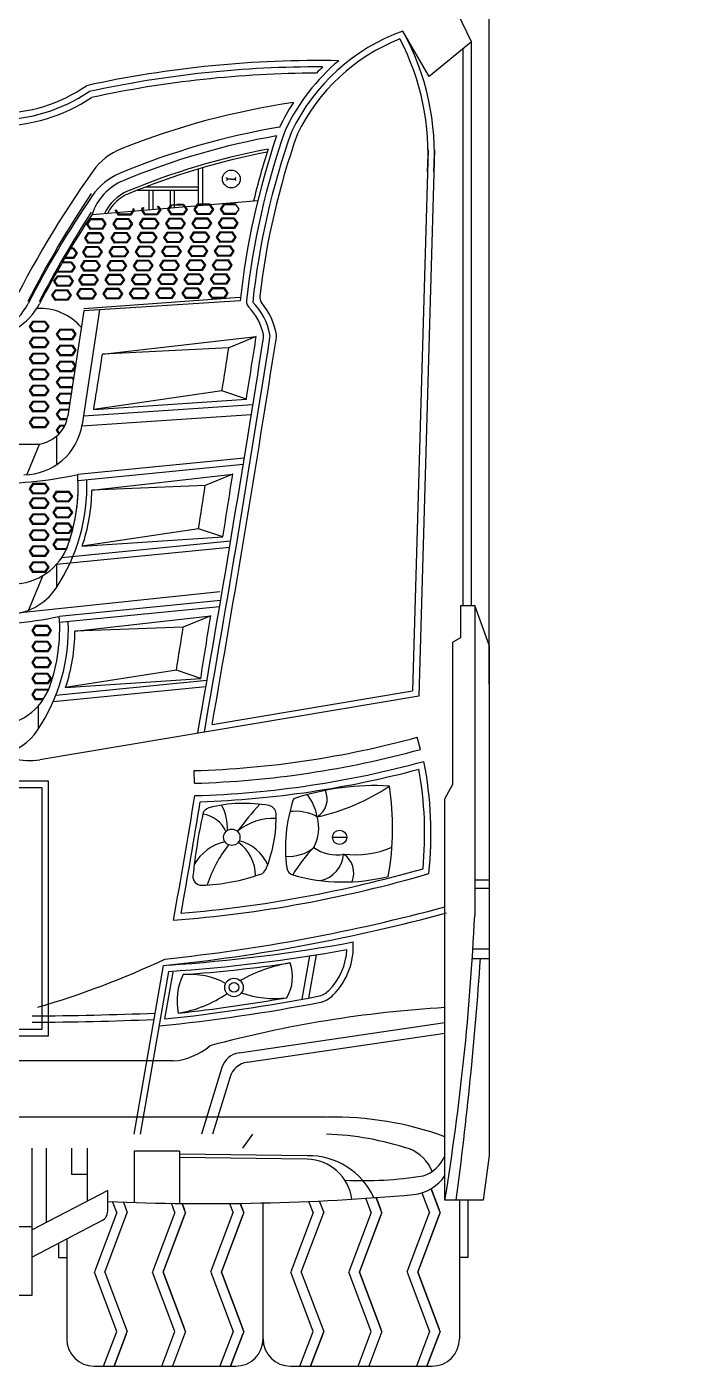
# Model space of a CAD drawing. Header units: millimetres. Extents: x 168688 to 2678837, y 85399 to 2034583.
# Drawn here: x 466818 to 622091, y 1463154 to 1780688 of the extents above; entities that cross this region are included whole.
import ezdxf

# ---------------------------------------------------------------- set-up
doc = ezdxf.new("R2010")
doc.units = ezdxf.units.MM

msp = doc.modelspace()

# ---------------------------------------------------------------- linework, layer by layer
for p, q in [((576504, 1624818), (576504, 1786217)), ((572314, 1777109), (569047, 1783961)), ((562272, 1768897), (556048, 1779675)), ((562272, 1768897), (556048, 1779675)), ((572314, 1777109), (562272, 1768897)), ((572314, 1777109), (562272, 1768897)), ((570393, 1643523), (570393, 1775537)), ((572295, 1643523), (572295, 1777093)), ((562029, 1751545), (558353, 1623243)), ((563529, 1751502), (559817, 1621967)), ((507501, 1746990), (507501, 1738315)), ((508477, 1747278), (508477, 1738397)), ((514537, 1744599), (514232, 1744960)), ((514537, 1744599), (514232, 1744239)), ((515352, 1744599), (514537, 1744599)), ((515352, 1744599), (516167, 1744599)), ((516167, 1744599), (516472, 1744960)), ((516167, 1744599), (516472, 1744239)), ((493056, 1741949), (507501, 1741949)), ((495043, 1742731), (507501, 1742731)), ((495769, 1741949), (495769, 1737327)), ((496744, 1741949), (496744, 1737409)), ((500809, 1741949), (500809, 1737751)), ((501784, 1741949), (501784, 1737833)), ((482297, 1736192), (521624, 1739504)), ((487690, 1737262), (488521, 1736043)), ((487690, 1737262), (488521, 1736043)), ((487931, 1737264), (488626, 1736244)), ((487931, 1737264), (487931, 1737264)), ((487931, 1737264), (488626, 1736244)), ((492092, 1737290), (491410, 1736262)), ((492333, 1737291), (491518, 1736062)), ((491867, 1737620), (492092, 1737290)), ((492095, 1737641), (492333, 1737291)), ((494302, 1737841), (493944, 1737302)), ((493944, 1737302), (494775, 1736083)), ((493944, 1737302), (494775, 1736083)), ((494557, 1737864), (494185, 1737303)), ((494185, 1737303), (494880, 1736283)), ((494185, 1737303), (494880, 1736283)), ((498346, 1737329), (497664, 1736301)), ((498587, 1737331), (497772, 1736101)), ((497782, 1738156), (498346, 1737329)), ((498010, 1738177), (498587, 1737331)), ((500927, 1738441), (500198, 1737341)), ((500198, 1737341), (501028, 1736122)), ((500198, 1737341), (501028, 1736122)), ((501121, 1738371), (500439, 1737342)), ((500439, 1737342), (501134, 1736323)), ((500439, 1737342), (501134, 1736323)), ((503905, 1738388), (501121, 1738371)), ((504010, 1738589), (502453, 1738579)), ((503905, 1738388), (504600, 1737368)), ((504600, 1737368), (503918, 1736340)), ((504010, 1738589), (504841, 1737370)), ((504841, 1737370), (504025, 1736141)), ((507267, 1738609), (506451, 1737380)), ((507267, 1738609), (506451, 1737380)), ((506451, 1737380), (507282, 1736161)), ((506451, 1737380), (507282, 1736161)), ((507375, 1738410), (506692, 1737382)), ((507375, 1738410), (506692, 1737382)), ((506692, 1737382), (507387, 1736362)), ((506692, 1737382), (507387, 1736362)), ((510264, 1738628), (507267, 1738609)), ((510264, 1738628), (507267, 1738609)), ((510158, 1738427), (507375, 1738410)), ((510158, 1738427), (507375, 1738410)), ((510158, 1738427), (510854, 1737408)), ((510158, 1738427), (510854, 1737408)), ((510854, 1737408), (510171, 1736379)), ((510854, 1737408), (510171, 1736379)), ((510264, 1738628), (511095, 1737409)), ((510264, 1738628), (511095, 1737409)), ((511095, 1737409), (510279, 1736180)), ((511095, 1737409), (510279, 1736180)), ((513521, 1738648), (512705, 1737419)), ((512705, 1737419), (513536, 1736200)), ((513628, 1738449), (512946, 1737421)), ((512946, 1737421), (513641, 1736401)), ((516517, 1738667), (513521, 1738648)), ((516412, 1738467), (513628, 1738449)), ((516412, 1738467), (517107, 1737447)), ((517107, 1737447), (516425, 1736419)), ((481782, 1735139), (480967, 1733910)), ((481782, 1735139), (480967, 1733910)), ((480967, 1733910), (481798, 1732691)), ((480967, 1733910), (481798, 1732691)), ((481890, 1734940), (481208, 1733911)), ((481890, 1734940), (481208, 1733911)), ((481208, 1733911), (481903, 1732892)), ((481208, 1733911), (481903, 1732892)), ((484779, 1735158), (481782, 1735139)), ((484779, 1735158), (481782, 1735139)), ((484674, 1734957), (481890, 1734940)), ((484674, 1734957), (481890, 1734940)), ((484674, 1734957), (485369, 1733937)), ((485369, 1733937), (484687, 1732909)), ((484779, 1735158), (485610, 1733939)), ((485610, 1733939), (484795, 1732710)), ((488036, 1735178), (487221, 1733949)), ((488036, 1735178), (487221, 1733949)), ((487221, 1733949), (488052, 1732730)), ((487221, 1733949), (488052, 1732730)), ((488144, 1734979), (487462, 1733951)), ((488144, 1734979), (487462, 1733951)), ((487462, 1733951), (488157, 1732931)), ((487462, 1733951), (488157, 1732931)), ((491033, 1735197), (488036, 1735178)), ((491033, 1735197), (488036, 1735178)), ((490928, 1734996), (488144, 1734979)), ((490928, 1734996), (488144, 1734979)), ((491518, 1736062), (488521, 1736043)), ((491518, 1736062), (488521, 1736043)), ((491410, 1736262), (488626, 1736244)), ((491410, 1736262), (488626, 1736244)), ((490928, 1734996), (491623, 1733977)), ((491623, 1733977), (490941, 1732948)), ((491033, 1735197), (491864, 1733978)), ((491864, 1733978), (491049, 1732749)), ((494290, 1735217), (493474, 1733988)), ((494290, 1735217), (493474, 1733988)), ((493474, 1733988), (494305, 1732769)), ((493474, 1733988), (494305, 1732769)), ((494398, 1735018), (493716, 1733990)), ((494398, 1735018), (493716, 1733990)), ((493716, 1733990), (494411, 1732970)), ((493716, 1733990), (494411, 1732970)), ((497287, 1735236), (494290, 1735217)), ((497287, 1735236), (494290, 1735217)), ((497182, 1735036), (494398, 1735018)), ((497182, 1735036), (494398, 1735018)), ((497772, 1736101), (494775, 1736083)), ((497772, 1736101), (494775, 1736083)), ((497664, 1736301), (494880, 1736283)), ((497664, 1736301), (494880, 1736283)), ((497182, 1735036), (497877, 1734016)), ((497877, 1734016), (497195, 1732988)), ((497287, 1735236), (498118, 1734017)), ((498118, 1734017), (497302, 1732788)), ((500544, 1735257), (499728, 1734028)), ((500544, 1735257), (499728, 1734028)), ((499728, 1734028), (500559, 1732809)), ((499728, 1734028), (500559, 1732809)), ((500652, 1735057), (499969, 1734029)), ((500652, 1735057), (499969, 1734029)), ((499969, 1734029), (500664, 1733009)), ((499969, 1734029), (500664, 1733009)), ((503541, 1735276), (500544, 1735257)), ((503541, 1735276), (500544, 1735257)), ((503435, 1735075), (500652, 1735057)), ((503435, 1735075), (500652, 1735057)), ((504025, 1736141), (501028, 1736122)), ((504025, 1736141), (501028, 1736122)), ((503918, 1736340), (501134, 1736323)), ((503918, 1736340), (501134, 1736323)), ((503435, 1735075), (504131, 1734055)), ((504131, 1734055), (503448, 1733027)), ((503541, 1735276), (504372, 1734057)), ((504372, 1734057), (503556, 1732828)), ((506798, 1735296), (505982, 1734067)), ((506798, 1735296), (505982, 1734067)), ((505982, 1734067), (506813, 1732848)), ((505982, 1734067), (506813, 1732848)), ((506905, 1735097), (506223, 1734068)), ((506905, 1735097), (506223, 1734068)), ((506223, 1734068), (506918, 1733049)), ((506223, 1734068), (506918, 1733049)), ((509794, 1735315), (506798, 1735296)), ((509794, 1735315), (506798, 1735296)), ((509689, 1735114), (506905, 1735097)), ((509689, 1735114), (506905, 1735097)), ((510279, 1736180), (507282, 1736161)), ((510279, 1736180), (507282, 1736161)), ((510171, 1736379), (507387, 1736362)), ((510171, 1736379), (507387, 1736362)), ((509689, 1735114), (510384, 1734094)), ((509689, 1735114), (510384, 1734094)), ((510384, 1734094), (509702, 1733066)), ((510384, 1734094), (509702, 1733066)), ((509794, 1735315), (510625, 1734096)), ((509794, 1735315), (510625, 1734096)), ((510625, 1734096), (509810, 1732867)), ((510625, 1734096), (509810, 1732867)), ((513051, 1735335), (512236, 1734106)), ((513051, 1735335), (512236, 1734106)), ((512236, 1734106), (513067, 1732887)), ((512236, 1734106), (513067, 1732887)), ((513159, 1735136), (512477, 1734108)), ((513159, 1735136), (512477, 1734108)), ((512477, 1734108), (513172, 1733088)), ((512477, 1734108), (513172, 1733088)), ((516048, 1735354), (513051, 1735335)), ((516048, 1735354), (513051, 1735335)), ((515943, 1735153), (513159, 1735136)), ((515943, 1735153), (513159, 1735136)), ((516533, 1736219), (513536, 1736200)), ((516425, 1736419), (513641, 1736401)), ((515943, 1735153), (516638, 1734134)), ((515943, 1735153), (516638, 1734134)), ((516638, 1734134), (515956, 1733105)), ((516638, 1734134), (515956, 1733105)), ((516048, 1735354), (516879, 1734135)), ((516048, 1735354), (516879, 1734135)), ((516879, 1734135), (516064, 1732906)), ((516879, 1734135), (516064, 1732906)), ((481313, 1731826), (480498, 1730597)), ((481313, 1731826), (480498, 1730597)), ((480498, 1730597), (481329, 1729378)), ((480498, 1730597), (481329, 1729378)), ((481421, 1731626), (480739, 1730598)), ((481421, 1731626), (480739, 1730598)), ((480739, 1730598), (481434, 1729578)), ((480739, 1730598), (481434, 1729578)), ((484310, 1731845), (481313, 1731826)), ((484310, 1731845), (481313, 1731826)), ((484205, 1731644), (481421, 1731626)), ((484205, 1731644), (481421, 1731626)), ((484795, 1732710), (481798, 1732691)), ((484795, 1732710), (481798, 1732691)), ((484687, 1732909), (481903, 1732892)), ((484687, 1732909), (481903, 1732892)), ((484205, 1731644), (484900, 1730624)), ((484900, 1730624), (484218, 1729596)), ((484310, 1731845), (485141, 1730626)), ((485141, 1730626), (484325, 1729396)), ((487567, 1731865), (486751, 1730636)), ((487567, 1731865), (486751, 1730636)), ((486751, 1730636), (487582, 1729417)), ((486751, 1730636), (487582, 1729417)), ((487675, 1731666), (486992, 1730637)), ((487675, 1731666), (486992, 1730637)), ((486992, 1730637), (487688, 1729618)), ((486992, 1730637), (487688, 1729618)), ((490564, 1731884), (487567, 1731865)), ((490564, 1731884), (487567, 1731865)), ((490459, 1731683), (487675, 1731666)), ((490459, 1731683), (487675, 1731666)), ((491049, 1732749), (488052, 1732730)), ((491049, 1732749), (488052, 1732730)), ((490941, 1732948), (488157, 1732931)), ((490941, 1732948), (488157, 1732931)), ((490459, 1731683), (491154, 1730663)), ((491154, 1730663), (490471, 1729635)), ((490564, 1731884), (491395, 1730665)), ((491395, 1730665), (490579, 1729436)), ((493821, 1731904), (493005, 1730675)), ((493821, 1731904), (493005, 1730675)), ((493005, 1730675), (493836, 1729456)), ((493005, 1730675), (493836, 1729456)), ((493928, 1731705), (493246, 1730677)), ((493928, 1731705), (493246, 1730677)), ((493246, 1730677), (493941, 1729657)), ((493246, 1730677), (493941, 1729657)), ((496818, 1731923), (493821, 1731904)), ((496818, 1731923), (493821, 1731904)), ((496712, 1731722), (493928, 1731705)), ((496712, 1731722), (493928, 1731705)), ((497302, 1732788), (494305, 1732769)), ((497302, 1732788), (494305, 1732769)), ((497195, 1732988), (494411, 1732970)), ((497195, 1732988), (494411, 1732970)), ((496712, 1731722), (497408, 1730703)), ((497408, 1730703), (496725, 1729674)), ((496818, 1731923), (497649, 1730704)), ((497649, 1730704), (496833, 1729475)), ((500074, 1731943), (499259, 1730714)), ((500074, 1731943), (499259, 1730714)), ((499259, 1730714), (500090, 1729495)), ((499259, 1730714), (500090, 1729495)), ((500182, 1731744), (499500, 1730716)), ((500182, 1731744), (499500, 1730716)), ((499500, 1730716), (500195, 1729696)), ((499500, 1730716), (500195, 1729696)), ((503071, 1731962), (500074, 1731943)), ((503071, 1731962), (500074, 1731943)), ((502966, 1731762), (500182, 1731744)), ((502966, 1731762), (500182, 1731744)), ((503556, 1732828), (500559, 1732809)), ((503556, 1732828), (500559, 1732809)), ((503448, 1733027), (500664, 1733009)), ((503448, 1733027), (500664, 1733009)), ((502966, 1731762), (503661, 1730742)), ((503661, 1730742), (502979, 1729714)), ((503071, 1731962), (503902, 1730743)), ((503902, 1730743), (503087, 1729514)), ((506328, 1731983), (505513, 1730754)), ((506328, 1731983), (505513, 1730754)), ((505513, 1730754), (506344, 1729535)), ((505513, 1730754), (506344, 1729535)), ((506436, 1731783), (505754, 1730755)), ((506436, 1731783), (505754, 1730755)), ((505754, 1730755), (506449, 1729735)), ((505754, 1730755), (506449, 1729735)), ((509325, 1732002), (506328, 1731983)), ((509325, 1732002), (506328, 1731983)), ((509220, 1731801), (506436, 1731783)), ((509220, 1731801), (506436, 1731783)), ((509810, 1732867), (506813, 1732848)), ((509810, 1732867), (506813, 1732848)), ((509702, 1733066), (506918, 1733049)), ((509702, 1733066), (506918, 1733049)), ((509220, 1731801), (509915, 1730781)), ((509220, 1731801), (509915, 1730781)), ((509915, 1730781), (509233, 1729753)), ((509915, 1730781), (509233, 1729753)), ((509325, 1732002), (510156, 1730783)), ((509325, 1732002), (510156, 1730783)), ((510156, 1730783), (509341, 1729554)), ((510156, 1730783), (509341, 1729554)), ((512582, 1732022), (511766, 1730793)), ((512582, 1732022), (511766, 1730793)), ((511766, 1730793), (512597, 1729574)), ((511766, 1730793), (512597, 1729574)), ((512690, 1731823), (512007, 1730794)), ((512690, 1731823), (512007, 1730794)), ((512007, 1730794), (512703, 1729775)), ((512007, 1730794), (512703, 1729775)), ((515579, 1732041), (512582, 1732022)), ((515579, 1732041), (512582, 1732022)), ((515474, 1731840), (512690, 1731823)), ((515474, 1731840), (512690, 1731823)), ((516064, 1732906), (513067, 1732887)), ((516064, 1732906), (513067, 1732887)), ((515956, 1733105), (513172, 1733088)), ((515956, 1733105), (513172, 1733088)), ((515474, 1731840), (516169, 1730820)), ((515474, 1731840), (516169, 1730820)), ((516169, 1730820), (515487, 1729792)), ((516169, 1730820), (515487, 1729792)), ((515579, 1732041), (516410, 1730822)), ((515579, 1732041), (516410, 1730822)), ((516410, 1730822), (515594, 1729593)), ((516410, 1730822), (515594, 1729593)), ((477821, 1728038), (477144, 1728034)), ((477927, 1728239), (477266, 1728235)), ((477821, 1728038), (478517, 1727019)), ((477927, 1728239), (478758, 1727020)), ((480844, 1728512), (480028, 1727283)), ((480952, 1728313), (480269, 1727285)), ((483841, 1728531), (480844, 1728512)), ((483736, 1728331), (480952, 1728313)), ((484325, 1729396), (481329, 1729378)), ((484325, 1729396), (481329, 1729378)), ((484218, 1729596), (481434, 1729578)), ((484218, 1729596), (481434, 1729578)), ((483736, 1728331), (484431, 1727311)), ((483841, 1728531), (484672, 1727312)), ((487098, 1728552), (486282, 1727323)), ((487205, 1728352), (486523, 1727324)), ((490095, 1728571), (487098, 1728552)), ((489989, 1728370), (487205, 1728352)), ((490579, 1729436), (487582, 1729417)), ((490579, 1729436), (487582, 1729417)), ((490471, 1729635), (487688, 1729618)), ((490471, 1729635), (487688, 1729618)), ((489989, 1728370), (490684, 1727350)), ((490095, 1728571), (490926, 1727352)), ((493351, 1728591), (492536, 1727362)), ((493459, 1728392), (492777, 1727363)), ((496348, 1728610), (493351, 1728591)), ((496243, 1728409), (493459, 1728392)), ((496833, 1729475), (493836, 1729456)), ((496833, 1729475), (493836, 1729456)), ((496725, 1729674), (493941, 1729657)), ((496725, 1729674), (493941, 1729657)), ((496243, 1728409), (496938, 1727389)), ((496938, 1727389), (496256, 1726361)), ((496348, 1728610), (497179, 1727391)), ((497179, 1727391), (496364, 1726162)), ((499605, 1728630), (498790, 1727401)), ((498790, 1727401), (499621, 1726182)), ((499713, 1728431), (499031, 1727403)), ((499031, 1727403), (499726, 1726383)), ((502602, 1728649), (499605, 1728630)), ((502497, 1728448), (499713, 1728431)), ((503087, 1729514), (500090, 1729495)), ((503087, 1729514), (500090, 1729495)), ((502979, 1729714), (500195, 1729696)), ((502979, 1729714), (500195, 1729696)), ((502497, 1728448), (503192, 1727429)), ((503192, 1727429), (502510, 1726400)), ((502602, 1728649), (503433, 1727430)), ((503433, 1727430), (502617, 1726201)), ((505859, 1728670), (505043, 1727440)), ((505043, 1727440), (505874, 1726221)), ((505967, 1728470), (505284, 1727442)), ((505284, 1727442), (505980, 1726422)), ((508856, 1728688), (505859, 1728670)), ((508751, 1728488), (505967, 1728470)), ((509341, 1729554), (506344, 1729535)), ((509341, 1729554), (506344, 1729535)), ((509233, 1729753), (506449, 1729735)), ((509233, 1729753), (506449, 1729735)), ((508751, 1728488), (509446, 1727468)), ((509446, 1727468), (508763, 1726440)), ((508856, 1728688), (509687, 1727469)), ((509687, 1727469), (508871, 1726240)), ((512113, 1728709), (511297, 1727480)), ((511297, 1727480), (512128, 1726261)), ((512220, 1728509), (511538, 1727481)), ((511538, 1727481), (512233, 1726461)), ((515110, 1728728), (512113, 1728709)), ((515004, 1728527), (512220, 1728509)), ((515594, 1729593), (512597, 1729574)), ((515594, 1729593), (512597, 1729574)), ((515487, 1729792), (512703, 1729775)), ((515487, 1729792), (512703, 1729775)), ((515004, 1728527), (515700, 1727507)), ((515700, 1727507), (515017, 1726479)), ((515110, 1728728), (515941, 1727509)), ((515941, 1727509), (515125, 1726280)), ((477352, 1724725), (475175, 1724712)), ((477457, 1724926), (475292, 1724912)), ((477942, 1725791), (475799, 1725778)), ((477834, 1725990), (475917, 1725978)), ((477352, 1724725), (478047, 1723706)), ((477457, 1724926), (478288, 1723707)), ((478517, 1727019), (477834, 1725990)), ((478758, 1727020), (477942, 1725791)), ((480375, 1725199), (479559, 1723970)), ((480482, 1725000), (479800, 1723972)), ((480028, 1727283), (480859, 1726064)), ((480269, 1727285), (480965, 1726265)), ((483372, 1725218), (480375, 1725199)), ((483266, 1725017), (480482, 1725000)), ((483856, 1726083), (480859, 1726064)), ((483748, 1726283), (480965, 1726265)), ((483266, 1725017), (483961, 1723998)), ((483372, 1725218), (484202, 1723999)), ((484431, 1727311), (483748, 1726283)), ((484672, 1727312), (483856, 1726083)), ((486628, 1725238), (485813, 1724009)), ((486736, 1725039), (486054, 1724011)), ((486282, 1727323), (487113, 1726104)), ((486523, 1727324), (487218, 1726304)), ((489625, 1725257), (486628, 1725238)), ((489520, 1725057), (486736, 1725039)), ((490110, 1726123), (487113, 1726104)), ((490002, 1726322), (487218, 1726304)), ((489520, 1725057), (490215, 1724037)), ((489625, 1725257), (490456, 1724038)), ((490684, 1727350), (490002, 1726322)), ((490926, 1727352), (490110, 1726123)), ((492882, 1725278), (492067, 1724049)), ((492990, 1725078), (492308, 1724050)), ((492536, 1727362), (493367, 1726143)), ((492777, 1727363), (493472, 1726344)), ((495879, 1725297), (492882, 1725278)), ((495774, 1725096), (492990, 1725078)), ((496364, 1726162), (493367, 1726143)), ((496256, 1726361), (493472, 1726344)), ((495774, 1725096), (496469, 1724076)), ((495879, 1725297), (496710, 1724078)), ((499136, 1725317), (498320, 1724088)), ((499244, 1725118), (498561, 1724089)), ((502133, 1725336), (499136, 1725317)), ((502028, 1725135), (499244, 1725118)), ((502617, 1726201), (499621, 1726182)), ((502510, 1726400), (499726, 1726383)), ((502028, 1725135), (502723, 1724115)), ((502133, 1725336), (502964, 1724117)), ((505390, 1725356), (504574, 1724127)), ((505497, 1725157), (504815, 1724129)), ((508387, 1725375), (505390, 1725356)), ((508281, 1725174), (505497, 1725157)), ((508871, 1726240), (505874, 1726221)), ((508763, 1726440), (505980, 1726422)), ((508281, 1725174), (508976, 1724155)), ((508387, 1725375), (509217, 1724156)), ((511643, 1725396), (510828, 1724166)), ((511751, 1725196), (511069, 1724168)), ((514640, 1725414), (511643, 1725396)), ((514535, 1725214), (511751, 1725196)), ((515125, 1726280), (512128, 1726261)), ((515017, 1726479), (512233, 1726461)), ((514535, 1725214), (515230, 1724194)), ((514640, 1725414), (515471, 1724195)), ((473991, 1721594), (473176, 1720365)), ((474099, 1721394), (473417, 1720366)), ((477473, 1722478), (473879, 1722455)), ((476988, 1721613), (473991, 1721594)), ((477365, 1722677), (473993, 1722656)), ((476883, 1721412), (474099, 1721394)), ((476883, 1721412), (477578, 1720392)), ((476988, 1721613), (477819, 1720394)), ((478047, 1723706), (477365, 1722677)), ((478288, 1723707), (477473, 1722478)), ((479905, 1721886), (479090, 1720657)), ((480013, 1721687), (479331, 1720658)), ((479559, 1723970), (480390, 1722751)), ((479800, 1723972), (480495, 1722952)), ((482902, 1721905), (479905, 1721886)), ((482797, 1721704), (480013, 1721687)), ((483387, 1722770), (480390, 1722751)), ((483279, 1722969), (480495, 1722952)), ((482797, 1721704), (483492, 1720684)), ((482902, 1721905), (483733, 1720686)), ((483961, 1723998), (483279, 1722969)), ((484202, 1723999), (483387, 1722770)), ((486159, 1721925), (485344, 1720696)), ((486267, 1721726), (485585, 1720698)), ((485813, 1724009), (486644, 1722790)), ((486054, 1724011), (486749, 1722991)), ((489156, 1721944), (486159, 1721925)), ((489051, 1721743), (486267, 1721726)), ((489641, 1722809), (486644, 1722790)), ((489533, 1723009), (486749, 1722991)), ((489051, 1721743), (489746, 1720724)), ((489156, 1721944), (489987, 1720725)), ((490215, 1724037), (489533, 1723009)), ((490456, 1724038), (489641, 1722809)), ((492413, 1721965), (491597, 1720735)), ((492521, 1721765), (491838, 1720737)), ((492067, 1724049), (492898, 1722830)), ((492308, 1724050), (493003, 1723030)), ((495410, 1721983), (492413, 1721965)), ((495305, 1721783), (492521, 1721765)), ((495894, 1722849), (492898, 1722830)), ((495787, 1723048), (493003, 1723030)), ((495305, 1721783), (496000, 1720763)), ((495410, 1721983), (496241, 1720764)), ((496469, 1724076), (495787, 1723048)), ((496710, 1724078), (495894, 1722849)), ((498667, 1722004), (497851, 1720775)), ((498774, 1721804), (498092, 1720776)), ((498320, 1724088), (499151, 1722869)), ((498561, 1724089), (499257, 1723070)), ((501664, 1722023), (498667, 1722004)), ((501558, 1721822), (498774, 1721804)), ((502148, 1722888), (499151, 1722869)), ((502040, 1723087), (499257, 1723070)), ((501558, 1721822), (502253, 1720802)), ((501664, 1722023), (502494, 1720804)), ((502723, 1724115), (502040, 1723087)), ((502964, 1724117), (502148, 1722888)), ((504920, 1722043), (504105, 1720814)), ((505028, 1721844), (504346, 1720815)), ((504574, 1724127), (505405, 1722908)), ((504815, 1724129), (505510, 1723109)), ((507917, 1722062), (504920, 1722043)), ((507812, 1721861), (505028, 1721844)), ((508402, 1722927), (505405, 1722908)), ((508294, 1723126), (505510, 1723109)), ((507812, 1721861), (508507, 1720841)), ((507917, 1722062), (508748, 1720843)), ((508976, 1724155), (508294, 1723126)), ((509217, 1724156), (508402, 1722927)), ((511174, 1722082), (510359, 1720853)), ((511282, 1721883), (510600, 1720855)), ((510828, 1724166), (511659, 1722947)), ((511069, 1724168), (511764, 1723148)), ((514171, 1722101), (511174, 1722082)), ((514066, 1721900), (511282, 1721883)), ((514656, 1722966), (511659, 1722947)), ((514548, 1723166), (511764, 1723148)), ((514066, 1721900), (514761, 1720881)), ((514171, 1722101), (515002, 1720882)), ((515230, 1724194), (514548, 1723166)), ((515471, 1724195), (514656, 1722966)), ((473522, 1718281), (472706, 1717051)), ((473630, 1718081), (472947, 1717053)), ((473176, 1720365), (474007, 1719146)), ((473417, 1720366), (474112, 1719346)), ((476519, 1718299), (473522, 1718281)), ((476414, 1718099), (473630, 1718081)), ((477004, 1719165), (474007, 1719146)), ((476896, 1719364), (474112, 1719346)), ((476414, 1718099), (477109, 1717079)), ((476519, 1718299), (477350, 1717081)), ((477578, 1720392), (476896, 1719364)), ((477819, 1720394), (477004, 1719165)), ((479436, 1718573), (478621, 1717344)), ((479544, 1718373), (478862, 1717345)), ((479090, 1720657), (479921, 1719438)), ((479331, 1720658), (480026, 1719639)), ((482433, 1718592), (479436, 1718573)), ((482328, 1718391), (479544, 1718373)), ((482918, 1719457), (479921, 1719438)), ((482810, 1719656), (480026, 1719639)), ((482328, 1718391), (483023, 1717371)), ((482433, 1718592), (483264, 1717373)), ((483492, 1720684), (482810, 1719656)), ((483733, 1720686), (482918, 1719457)), ((485690, 1718612), (484874, 1717383)), ((485798, 1718413), (485115, 1717384)), ((485344, 1720696), (486175, 1719477)), ((485585, 1720698), (486280, 1719678)), ((488687, 1718631), (485690, 1718612)), ((488582, 1718430), (485798, 1718413)), ((489171, 1719496), (486175, 1719477)), ((489064, 1719695), (486280, 1719678)), ((488582, 1718430), (489277, 1717410)), ((488687, 1718631), (489518, 1717412)), ((489746, 1720724), (489064, 1719695)), ((489987, 1720725), (489171, 1719496)), ((491944, 1718651), (491128, 1717422)), ((492051, 1718452), (491369, 1717424)), ((491597, 1720735), (492428, 1719516)), ((491838, 1720737), (492534, 1719717)), ((494941, 1718670), (491944, 1718651)), ((494835, 1718469), (492051, 1718452)), ((495425, 1719535), (492428, 1719516)), ((495317, 1719735), (492534, 1719717)), ((494835, 1718469), (495530, 1717450)), ((494941, 1718670), (495771, 1717451)), ((496000, 1720763), (495317, 1719735)), ((496241, 1720764), (495425, 1719535)), ((498197, 1718691), (497382, 1717461)), ((498305, 1718491), (497623, 1717463)), ((497851, 1720775), (498682, 1719556)), ((498092, 1720776), (498787, 1719756)), ((501194, 1718709), (498197, 1718691)), ((501089, 1718509), (498305, 1718491)), ((501679, 1719575), (498682, 1719556)), ((501571, 1719774), (498787, 1719756)), ((501089, 1718509), (501784, 1717489)), ((501194, 1718709), (502025, 1717490)), ((502253, 1720802), (501571, 1719774)), ((502494, 1720804), (501679, 1719575)), ((504451, 1718730), (503636, 1717501)), ((504559, 1718530), (503877, 1717502)), ((504105, 1720814), (504936, 1719595)), ((504346, 1720815), (505041, 1719796)), ((507448, 1718749), (504451, 1718730)), ((507343, 1718548), (504559, 1718530)), ((507933, 1719614), (504936, 1719595)), ((507825, 1719813), (505041, 1719796)), ((507343, 1718548), (508038, 1717528)), ((507448, 1718749), (508279, 1717530)), ((508507, 1720841), (507825, 1719813)), ((508748, 1720843), (507933, 1719614)), ((510705, 1718769), (509889, 1717540)), ((510813, 1718570), (510130, 1717541)), ((510359, 1720853), (511190, 1719634)), ((510600, 1720855), (511295, 1719835)), ((513702, 1718788), (510705, 1718769)), ((513597, 1718587), (510813, 1718570)), ((514186, 1719653), (511190, 1719634)), ((514079, 1719852), (511295, 1719835)), ((513597, 1718587), (514292, 1717567)), ((513702, 1718788), (514533, 1717569)), ((514761, 1720881), (514079, 1719852)), ((515002, 1720882), (514186, 1719653)), ((472706, 1717051), (473537, 1715833)), ((472947, 1717053), (473643, 1716033)), ((476534, 1715851), (473537, 1715833)), ((476427, 1716051), (473643, 1716033)), ((477109, 1717079), (476427, 1716051)), ((477350, 1717081), (476534, 1715851)), ((478621, 1717344), (479451, 1716125)), ((478862, 1717345), (479557, 1716325)), ((482448, 1716144), (479451, 1716125)), ((482341, 1716343), (479557, 1716325)), ((517380, 1716496), (480336, 1713861)), ((517437, 1715730), (480378, 1713327)), ((483023, 1717371), (482341, 1716343)), ((483264, 1717373), (482448, 1716144)), ((484874, 1717383), (485705, 1716164)), ((485115, 1717384), (485811, 1716365)), ((488702, 1716183), (485705, 1716164)), ((488594, 1716382), (485811, 1716365)), ((489277, 1717410), (488594, 1716382)), ((489518, 1717412), (488702, 1716183)), ((491128, 1717422), (491959, 1716203)), ((491369, 1717424), (492064, 1716404)), ((494956, 1716222), (491959, 1716203)), ((494848, 1716421), (492064, 1716404)), ((495530, 1717450), (494848, 1716421)), ((495771, 1717451), (494956, 1716222)), ((497382, 1717461), (498213, 1716242)), ((497623, 1717463), (498318, 1716443)), ((501210, 1716261), (498213, 1716242)), ((501102, 1716461), (498318, 1716443)), ((501784, 1717489), (501102, 1716461)), ((502025, 1717490), (501210, 1716261)), ((503636, 1717501), (504467, 1716282)), ((503877, 1717502), (504572, 1716482)), ((507463, 1716301), (504467, 1716282)), ((507356, 1716500), (504572, 1716482)), ((508038, 1717528), (507356, 1716500)), ((508279, 1717530), (507463, 1716301)), ((509889, 1717540), (510720, 1716321)), ((510130, 1717541), (510826, 1716522)), ((513717, 1716340), (510720, 1716321)), ((513609, 1716539), (510826, 1716522)), ((514292, 1717567), (513609, 1716539)), ((514533, 1717569), (513717, 1716340)), ((480378, 1713327), (476584, 1688497)), ((484111, 1713569), (479958, 1686393)), ((468211, 1710829), (467387, 1709605)), ((467387, 1709605), (468211, 1708381)), ((468317, 1710629), (467628, 1709605)), ((467628, 1709605), (468317, 1708581)), ((471208, 1710829), (468211, 1710829)), ((471208, 1708381), (468211, 1708381)), ((471101, 1710629), (468317, 1710629)), ((471101, 1708581), (468317, 1708581)), ((471101, 1710629), (471790, 1709605)), ((471790, 1709605), (471101, 1708581)), ((471208, 1710829), (472031, 1709605)), ((472031, 1709605), (471208, 1708381)), ((474651, 1709012), (473827, 1707788)), ((474757, 1708812), (474068, 1707788)), ((474651, 1709012), (477648, 1709012)), ((474757, 1708812), (477541, 1708812)), ((477541, 1708812), (478230, 1707788)), ((477648, 1709012), (478471, 1707788)), ((468211, 1707037), (467387, 1705813)), ((467387, 1705813), (468211, 1704589)), ((468317, 1706837), (467628, 1705813)), ((467628, 1705813), (468317, 1704789)), ((471208, 1707037), (468211, 1707037)), ((471101, 1706837), (468317, 1706837)), ((471101, 1706837), (471790, 1705813)), ((471790, 1705813), (471101, 1704789)), ((471208, 1707037), (472031, 1705813)), ((472031, 1705813), (471208, 1704589)), ((473827, 1707788), (474651, 1706564)), ((474651, 1705221), (473827, 1703997)), ((474068, 1707788), (474757, 1706764)), ((474651, 1706564), (477648, 1706564)), ((474651, 1705221), (477648, 1705221)), ((474757, 1706764), (477541, 1706764)), ((478230, 1707788), (477541, 1706764)), ((478471, 1707788), (477648, 1706564)), ((477648, 1705221), (478471, 1703997)), ((484794, 1703094), (521268, 1707259)), ((521268, 1707259), (514757, 1704558)), ((468211, 1703246), (467387, 1702022)), ((467387, 1702022), (468211, 1700798)), ((468317, 1703046), (467628, 1702022)), ((467628, 1702022), (468317, 1700998)), ((471208, 1704589), (468211, 1704589)), ((471208, 1703246), (468211, 1703246)), ((471101, 1704789), (468317, 1704789)), ((471101, 1703046), (468317, 1703046)), ((471101, 1703046), (471790, 1702022)), ((471790, 1702022), (471101, 1700998)), ((471208, 1703246), (472031, 1702022)), ((472031, 1702022), (471208, 1700798)), ((473827, 1703997), (474651, 1702773)), ((474757, 1705021), (474068, 1703997)), ((474068, 1703997), (474757, 1702973)), ((474651, 1702773), (477648, 1702773)), ((474757, 1705021), (477541, 1705021)), ((474757, 1702973), (477541, 1702973)), ((477541, 1705021), (478230, 1703997)), ((478230, 1703997), (477541, 1702973)), ((478471, 1703997), (477648, 1702773)), ((514757, 1704558), (484794, 1703094)), ((468211, 1699454), (467387, 1698230)), ((468317, 1699254), (467628, 1698230)), ((471208, 1700798), (468211, 1700798)), ((471208, 1699454), (468211, 1699454)), ((471101, 1700998), (468317, 1700998)), ((471101, 1699254), (468317, 1699254)), ((471101, 1699254), (471790, 1698230)), ((471208, 1699454), (472031, 1698230)), ((474651, 1701429), (473827, 1700205)), ((473827, 1700205), (474651, 1698981)), ((474757, 1701229), (474068, 1700205)), ((474068, 1700205), (474757, 1699181)), ((474651, 1701429), (477648, 1701429)), ((474651, 1698981), (477648, 1698981)), ((474757, 1701229), (477541, 1701229)), ((474757, 1699181), (477541, 1699181)), ((477541, 1701229), (478230, 1700205)), ((478230, 1700205), (477541, 1699181)), ((477648, 1701429), (478471, 1700205)), ((478471, 1700205), (477648, 1698981)), ((467387, 1698230), (468211, 1697006)), ((468211, 1695662), (467387, 1694438)), ((467628, 1698230), (468317, 1697206)), ((471208, 1697006), (468211, 1697006)), ((471208, 1695662), (468211, 1695662)), ((471101, 1697206), (468317, 1697206)), ((471790, 1698230), (471101, 1697206)), ((472031, 1698230), (471208, 1697006)), ((471208, 1695662), (472031, 1694438)), ((474651, 1697637), (473827, 1696413)), ((473827, 1696413), (474651, 1695189)), ((474757, 1697437), (474068, 1696413)), ((474068, 1696413), (474757, 1695389)), ((474651, 1697637), (477648, 1697637)), ((474757, 1697437), (477541, 1697437)), ((477541, 1697437), (477874, 1696942)), ((477648, 1697637), (477919, 1697234)), ((467387, 1694438), (468211, 1693214)), ((468317, 1695462), (467628, 1694438)), ((467628, 1694438), (468317, 1693414)), ((471208, 1693214), (468211, 1693214)), ((471101, 1695462), (468317, 1695462)), ((471101, 1693414), (468317, 1693414)), ((471101, 1695462), (471790, 1694438)), ((471790, 1694438), (471101, 1693414)), ((472031, 1694438), (471208, 1693214)), ((474651, 1693845), (473827, 1692621)), ((473827, 1692621), (474651, 1691397)), ((474757, 1693645), (474068, 1692621)), ((474068, 1692621), (474757, 1691597)), ((474651, 1695189), (477648, 1695189)), ((474651, 1693845), (477401, 1693845)), ((474757, 1695389), (477541, 1695389)), ((474757, 1693645), (477371, 1693645)), ((477665, 1695573), (477541, 1695389)), ((513137, 1694351), (482693, 1689980)), ((518913, 1692393), (513137, 1694351)), ((468211, 1691870), (467387, 1690646)), ((467387, 1690646), (468211, 1689422)), ((468317, 1691670), (467628, 1690646)), ((467628, 1690646), (468317, 1689622)), ((471208, 1691870), (468211, 1691870)), ((471208, 1689422), (468211, 1689422)), ((471101, 1691670), (468317, 1691670)), ((471101, 1689622), (468317, 1689622)), ((471101, 1691670), (471790, 1690646)), ((471790, 1690646), (471101, 1689622)), ((471208, 1691870), (472031, 1690646)), ((472031, 1690646), (471208, 1689422)), ((474651, 1690053), (473827, 1688829)), ((474757, 1689853), (474068, 1688829)), ((474651, 1691397), (477027, 1691397)), ((474651, 1690053), (476822, 1690053)), ((474757, 1691597), (477058, 1691597)), ((474757, 1689853), (476791, 1689853)), ((520474, 1691081), (480265, 1688402)), ((482693, 1689980), (518913, 1692393)), ((468211, 1688078), (467387, 1686854)), ((467387, 1686854), (468211, 1685630)), ((468317, 1687878), (467628, 1686854)), ((467628, 1686854), (468317, 1685830)), ((471208, 1688078), (468211, 1688078)), ((471101, 1687878), (468317, 1687878)), ((471101, 1687878), (471790, 1686854)), ((471790, 1686854), (471101, 1685830)), ((471208, 1688078), (472031, 1686854)), ((472031, 1686854), (471208, 1685630)), ((473827, 1688829), (474651, 1687605)), ((474651, 1686262), (473827, 1685038)), ((474068, 1688829), (474757, 1687805)), ((474651, 1687605), (476395, 1687605)), ((474651, 1686262), (475896, 1686262)), ((474757, 1687805), (476447, 1687805)), ((520095, 1688714), (479899, 1686036)), ((471208, 1685630), (468211, 1685630)), ((471101, 1685830), (468317, 1685830)), ((473827, 1685038), (474427, 1684145)), ((473888, 1683637), (473888, 1676861)), ((474757, 1686062), (474068, 1685038)), ((474068, 1685038), (474568, 1684295)), ((474757, 1686062), (475798, 1686062)), ((395390, 1681706), (468676, 1681706)), ((469847, 1681792), (466831, 1674526)), ((518428, 1678408), (478906, 1674528)), ((518186, 1676923), (478983, 1673074)), ((482267, 1670799), (515692, 1674616)), ((515692, 1674616), (509181, 1671916)), ((468211, 1672379), (467387, 1671154)), ((467387, 1671154), (468211, 1669930)), ((468317, 1672179), (467628, 1671154)), ((467628, 1671154), (468317, 1670130)), ((471208, 1672379), (468211, 1672379)), ((471101, 1672179), (468317, 1672179)), ((471101, 1672179), (471790, 1671154)), ((471790, 1671154), (471101, 1670130)), ((471208, 1672379), (472031, 1671154)), ((472031, 1671154), (471208, 1669930)), ((473818, 1670562), (472995, 1669338)), ((473924, 1670362), (473236, 1669338)), ((473818, 1670562), (476815, 1670562)), ((473924, 1670362), (476708, 1670362)), ((476708, 1670362), (477397, 1669338)), ((476815, 1670562), (477638, 1669338)), ((509181, 1671916), (482267, 1670799)), ((468211, 1668960), (467387, 1667736)), ((467387, 1667736), (468211, 1666512)), ((468317, 1668760), (467628, 1667736)), ((467628, 1667736), (468317, 1666712)), ((471208, 1669930), (468211, 1669930)), ((471208, 1668960), (468211, 1668960)), ((471101, 1670130), (468317, 1670130)), ((471101, 1668760), (468317, 1668760)), ((471101, 1668760), (471790, 1667736)), ((471790, 1667736), (471101, 1666712)), ((471208, 1668960), (472031, 1667736)), ((472031, 1667736), (471208, 1666512)), ((472995, 1669338), (473818, 1668114)), ((473236, 1669338), (473924, 1668314)), ((473818, 1668114), (476815, 1668114)), ((473924, 1668314), (476708, 1668314)), ((477397, 1669338), (476708, 1668314)), ((477638, 1669338), (476815, 1668114)), ((468211, 1665168), (467387, 1663944)), ((467387, 1663944), (468211, 1662720)), ((468317, 1664968), (467628, 1663944)), ((467628, 1663944), (468317, 1662920)), ((471208, 1666512), (468211, 1666512)), ((471208, 1665168), (468211, 1665168)), ((471101, 1666712), (468317, 1666712)), ((471101, 1664968), (468317, 1664968)), ((471101, 1664968), (471790, 1663944)), ((471790, 1663944), (471101, 1662920)), ((471208, 1665168), (472031, 1663944)), ((472031, 1663944), (471208, 1662720)), ((473818, 1666770), (472995, 1665546)), ((472995, 1665546), (473818, 1664322)), ((473924, 1666570), (473236, 1665546)), ((473236, 1665546), (473924, 1664522)), ((473818, 1666770), (476815, 1666770)), ((473818, 1664322), (476815, 1664322)), ((473924, 1666570), (476708, 1666570)), ((473924, 1664522), (476708, 1664522)), ((476708, 1666570), (477397, 1665546)), ((477397, 1665546), (476708, 1664522)), ((476815, 1666770), (477638, 1665546)), ((477638, 1665546), (476815, 1664322)), ((468211, 1661377), (467387, 1660153)), ((468317, 1661177), (467628, 1660153)), ((471208, 1662720), (468211, 1662720)), ((471208, 1661377), (468211, 1661377)), ((471101, 1662920), (468317, 1662920)), ((471101, 1661177), (468317, 1661177)), ((471101, 1661177), (471790, 1660153)), ((471208, 1661377), (472031, 1660153)), ((473818, 1662978), (472995, 1661754)), ((472995, 1661754), (473818, 1660530)), ((473924, 1662778), (473236, 1661754)), ((473236, 1661754), (473924, 1660730)), ((476815, 1662978), (473818, 1662978)), ((476708, 1662778), (473924, 1662778)), ((476708, 1660730), (473924, 1660730)), ((476708, 1662778), (477397, 1661754)), ((477397, 1661754), (476708, 1660730)), ((476815, 1662978), (477638, 1661754)), ((477638, 1661754), (476815, 1660530)), ((507561, 1661708), (479974, 1657545)), ((513337, 1659751), (507561, 1661708)), ((467387, 1660153), (468211, 1658929)), ((468211, 1657585), (467387, 1656361)), ((467628, 1660153), (468317, 1659129)), ((471208, 1658929), (468211, 1658929)), ((471208, 1657585), (468211, 1657585)), ((471101, 1659129), (468317, 1659129)), ((471790, 1660153), (471101, 1659129)), ((472031, 1660153), (471208, 1658929)), ((471208, 1657585), (472031, 1656361)), ((473818, 1659186), (472995, 1657962)), ((472995, 1657962), (473818, 1656738)), ((473924, 1658986), (473236, 1657962)), ((473236, 1657962), (473924, 1656938)), ((476815, 1660530), (473818, 1660530)), ((476815, 1659186), (473818, 1659186)), ((476708, 1658986), (473924, 1658986)), ((515185, 1658719), (475066, 1654781)), ((476708, 1658986), (476911, 1658685)), ((476815, 1659186), (476990, 1658926)), ((479974, 1657545), (513337, 1659751)), ((467387, 1656361), (468211, 1655137)), ((468317, 1657385), (467628, 1656361)), ((467628, 1656361), (468317, 1655337)), ((471208, 1655137), (468211, 1655137)), ((471101, 1657385), (468317, 1657385)), ((471101, 1655337), (468317, 1655337)), ((471101, 1657385), (471790, 1656361)), ((471790, 1656361), (471101, 1655337)), ((472031, 1656361), (471208, 1655137)), ((476167, 1656738), (473818, 1656738)), ((514937, 1657234), (473888, 1653204)), ((476258, 1656938), (473924, 1656938)), ((468211, 1653793), (467387, 1652569)), ((467387, 1652569), (468211, 1651345)), ((468317, 1653593), (467628, 1652569)), ((467628, 1652569), (468317, 1651545)), ((471208, 1653793), (468211, 1653793)), ((471208, 1651345), (468211, 1651345)), ((471101, 1653593), (468317, 1653593)), ((471101, 1651545), (468317, 1651545)), ((471101, 1653593), (471790, 1652569)), ((471790, 1652569), (471101, 1651545)), ((471208, 1653793), (472031, 1652569)), ((472031, 1652569), (471208, 1651345)), ((473888, 1653266), (473888, 1647791)), ((470634, 1650582), (467220, 1642358)), ((512617, 1646739), (462293, 1641403)), ((512820, 1644664), (474529, 1640905)), ((512568, 1643178), (474606, 1639451)), ((569715, 1643523), (569715, 1635861)), ((569715, 1643523), (573092, 1643523)), ((573092, 1643523), (573092, 1570036)), ((576504, 1634128), (573092, 1643523)), ((468812, 1638755), (467989, 1637531)), ((468919, 1638555), (468230, 1637531)), ((471809, 1638755), (468812, 1638755)), ((471703, 1638555), (468919, 1638555)), ((471703, 1638555), (472392, 1637531)), ((471809, 1638755), (472633, 1637531)), ((478261, 1637398), (510450, 1641074)), ((510450, 1641074), (503939, 1638373)), ((467989, 1637531), (468812, 1636307)), ((468230, 1637531), (468919, 1636507)), ((471809, 1636307), (468812, 1636307)), ((471703, 1636507), (468919, 1636507)), ((472392, 1637531), (471703, 1636507)), ((472633, 1637531), (471809, 1636307)), ((503939, 1638373), (478261, 1637398)), ((569715, 1635861), (567884, 1634790)), ((468812, 1634963), (467989, 1633739)), ((467989, 1633739), (468812, 1632515)), ((468919, 1634763), (468230, 1633739)), ((468230, 1633739), (468919, 1632715)), ((471809, 1634963), (468812, 1634963)), ((471809, 1632515), (468812, 1632515)), ((471703, 1634763), (468919, 1634763)), ((471703, 1632715), (468919, 1632715)), ((471703, 1634763), (472392, 1633739)), ((472392, 1633739), (471703, 1632715)), ((471809, 1634963), (472633, 1633739)), ((472633, 1633739), (471809, 1632515)), ((567884, 1601142), (567884, 1634790)), ((576504, 1634128), (576504, 1513073)), ((468812, 1631172), (467989, 1629948)), ((467989, 1629948), (468812, 1628724)), ((468919, 1630972), (468230, 1629948)), ((468230, 1629948), (468919, 1628924)), ((471809, 1631172), (468812, 1631172)), ((471703, 1630972), (468919, 1630972)), ((471703, 1630972), (472392, 1629948)), ((472392, 1629948), (471703, 1628924)), ((471809, 1631172), (472633, 1629948)), ((472633, 1629948), (471809, 1628724)), ((468812, 1627380), (467989, 1626156)), ((467989, 1626156), (468812, 1624932)), ((468919, 1627180), (468230, 1626156)), ((468230, 1626156), (468919, 1625132)), ((471809, 1628724), (468812, 1628724)), ((471809, 1627380), (468812, 1627380)), ((471703, 1628924), (468919, 1628924)), ((471703, 1627180), (468919, 1627180)), ((471703, 1627180), (472392, 1626156)), ((472392, 1626156), (471703, 1625132)), ((471809, 1627380), (472633, 1626156)), ((472633, 1626156), (471809, 1624932)), ((502319, 1628166), (476040, 1624089)), ((476040, 1624089), (508095, 1626208)), ((508095, 1626208), (502319, 1628166)), ((468812, 1623588), (467989, 1622364)), ((468919, 1623388), (468230, 1622364)), ((471809, 1624932), (468812, 1624932)), ((471809, 1623588), (468812, 1623588)), ((471703, 1625132), (468919, 1625132)), ((471703, 1623388), (468919, 1623388)), ((471703, 1623388), (471829, 1623200)), ((471809, 1623588), (471925, 1623416)), ((509309, 1624221), (473059, 1620662)), ((509567, 1625707), (473694, 1622186)), ((510793, 1615285), (558353, 1623243)), ((467989, 1622364), (468812, 1621140)), ((468230, 1622364), (468919, 1621340)), ((470678, 1621140), (468812, 1621140)), ((470810, 1621340), (468919, 1621340)), ((469511, 1619643), (469511, 1614168)), ((559817, 1621967), (469889, 1606920)), ((560251, 1609377), (559459, 1612266)), ((506620, 1601350), (506531, 1604344)), ((566029, 1597643), (567884, 1601142)), ((566029, 1502533), (566029, 1597643)), ((539344, 1588535), (542734, 1588535)), ((576504, 1578401), (573092, 1578401)), ((576504, 1576441), (573092, 1576441)), ((533924, 1560445), (532073, 1550132)), ((535492, 1560692), (533649, 1550423)), ((572521, 1559802), (576504, 1559802)), ((576504, 1562034), (572661, 1562034)), ((492308, 1518185), (499274, 1558130)), ((493830, 1518185), (500558, 1556757)), ((499607, 1545487), (501543, 1556585)), ((517181, 1537453), (566029, 1544609)), ((519107, 1535208), (566029, 1542082)), ((501539, 1535512), (432962, 1535512)), ((513126, 1533974), (508275, 1518185)), ((515052, 1531729), (510891, 1518185)), ((537924, 1522185), (432962, 1522185)), ((518104, 1514855), (520476, 1518185)), ((468084, 1479975), (468084, 1514855)), ((471539, 1497297), (471539, 1514855)), ((477471, 1508605), (477471, 1514855)), ((481241, 1502354), (481241, 1514855)), ((492261, 1514109), (492261, 1501977)), ((503044, 1514109), (492261, 1514109)), ((503044, 1514109), (503044, 1501745)), ((533392, 1513051), (503044, 1513460)), ((533382, 1512262), (503044, 1512671)), ((576504, 1513073), (575132, 1502533)), ((481241, 1508605), (477471, 1508605)), ((562733, 1505227), (564629, 1500188)), ((564865, 1499561), (562733, 1505227)), ((486020, 1504845), (468084, 1495496)), ((486020, 1499907), (486020, 1504845)), ((488152, 1499555), (487150, 1502218)), ((489733, 1502061), (490674, 1499564)), ((534737, 1499555), (533736, 1502218)), ((536217, 1502330), (537260, 1499564)), ((548547, 1499555), (547265, 1502961)), ((551062, 1499551), (549714, 1503131)), ((549716, 1503131), (550824, 1500188)), ((560579, 1504259), (562350, 1499554)), ((571423, 1502533), (566029, 1502533)), ((569471, 1502533), (569471, 1469654)), ((571423, 1502533), (571423, 1488928)), ((575132, 1502533), (571423, 1502533)), ((488152, 1499568), (482861, 1485496)), ((485369, 1485488), (490674, 1499559)), ((501961, 1499568), (496665, 1485496)), ((499174, 1485488), (504239, 1498935)), ((504476, 1499572), (499175, 1485489)), ((501961, 1499555), (501127, 1501771)), ((504476, 1499551), (503653, 1501738)), ((503655, 1501738), (504239, 1500188)), ((510465, 1485493), (515764, 1499568)), ((518279, 1499561), (512984, 1485489)), ((512984, 1485488), (518043, 1498935)), ((514946, 1501729), (515764, 1499554)), ((517452, 1501758), (518043, 1500188)), ((518279, 1499561), (517452, 1501758)), ((522885, 1469654), (522885, 1501859)), ((534737, 1499568), (529447, 1485496)), ((531955, 1485488), (537260, 1499559)), ((548547, 1499568), (543251, 1485496)), ((551062, 1499572), (545760, 1485489)), ((545760, 1485488), (550824, 1498935)), ((557051, 1485493), (562350, 1499568)), ((559569, 1485488), (564629, 1498935)), ((564865, 1499561), (559570, 1485489)), ((468084, 1496190), (462676, 1496190)), ((484676, 1497690), (468084, 1489042)), ((476299, 1493324), (476299, 1469654)), ((476299, 1493324), (476299, 1469654)), ((474348, 1492307), (474348, 1488928)), ((474348, 1488928), (476299, 1488928)), ((522885, 1469654), (522885, 1488928)), ((522885, 1469654), (522885, 1488928)), ((522885, 1469654), (522885, 1488928)), ((571423, 1488928), (569471, 1488928)), ((488152, 1471409), (482861, 1485480)), ((485369, 1485488), (490674, 1471418)), ((501961, 1471409), (496665, 1485480)), ((499174, 1485488), (504239, 1472042)), ((504476, 1471405), (499175, 1485488)), ((510465, 1485483), (515764, 1471408)), ((512984, 1485488), (518043, 1472042)), ((518279, 1471415), (512984, 1485488)), ((534737, 1471409), (529447, 1485480)), ((531955, 1485488), (537260, 1471418)), ((548547, 1471409), (543251, 1485480)), ((545760, 1485488), (550824, 1472042)), ((551062, 1471405), (545760, 1485488)), ((557051, 1485483), (562350, 1471408)), ((559569, 1485488), (564629, 1472042)), ((564865, 1471415), (559570, 1485488)), ((462676, 1479975), (468084, 1479975)), ((485051, 1463154), (488152, 1471409)), ((487561, 1463154), (490674, 1471418)), ((490439, 1470789), (487561, 1463154)), ((498857, 1463154), (501961, 1471409)), ((504476, 1471405), (501366, 1463154)), ((515764, 1471408), (512659, 1463154)), ((518279, 1471415), (515171, 1463154)), ((515172, 1463154), (518043, 1470788)), ((531637, 1463154), (534737, 1471409)), ((534147, 1463154), (537260, 1471418)), ((537025, 1470789), (534147, 1463154)), ((545443, 1463154), (548547, 1471409)), ((551062, 1471405), (547951, 1463154)), ((562350, 1471408), (559244, 1463154)), ((564865, 1471415), (561757, 1463154)), ((561757, 1463154), (564629, 1470788)), ((482799, 1463154), (516385, 1463154)), ((529385, 1463154), (562971, 1463154))]:
    msp.add_line(p, q)
for points in [[(318848, 1601900), (471931, 1601900), (471931, 1541416), (318848, 1541416)], [(320398, 1600350), (470381, 1600350), (470381, 1542966), (320398, 1542966)]]:
    msp.add_lwpolyline(points, close=True)
for centre, radius in [((515352, 1744599), 2115), ((515462, 1588551), 1945), ((541039, 1588535), 1695), ((515974, 1552949), 2197), ((515974, 1552949), 1144)]:
    msp.add_circle(centre, radius)
for centre, radius, start, end in [((572028, 1735408), 50063, 134.38815, 134.38815), ((572028, 1735408), 47063, 109.84908, 154.3287), ((503304, 1750591), 60232, 355.85006, 28.87353), ((572028, 1735408), 45563, 111.47418, 154.3287), ((503304, 1750591), 58732, 355.85006, 27.60829), ((536052, 1515133), 257553, 88.93268, 102.34584), ((572028, 1735408), 48563, 129.94206, 154.42564), ((536052, 1515133), 256053, 89.78616, 102.28066), ((536052, 1515133), 254553, 90.11537, 102.21621), ((572028, 1735408), 50063, 134.38815, 136.7895), ((459906, 1797309), 37140, 269.76622, 304.57771), ((459906, 1797309), 40140, 269.77513, 303.71806), ((459906, 1797309), 38640, 269.7708, 304.13587), ((555859, 1585186), 179393, 98.26609, 111.81154), ((572028, 1735408), 50063, 146.94465, 154.51781), ((555859, 1585186), 174150, 99.59973, 112.59128), ((699098, 1695991), 181230, 160.53848, 173.72303), ((699098, 1695991), 182730, 160.5135, 160.5301), ((555859, 1585186), 172223, 99.95173, 112.59128), ((699098, 1695991), 182730, 161.22042, 173.79867), ((699098, 1695991), 179730, 160.56416, 173.79867), ((699098, 1695991), 178230, 160.56416, 173.29092), ((494778, 1737810), 15000, 111.81154, 144.49134), ((555859, 1585186), 169524, 100.80958, 112.59128), ((555859, 1585186), 168876, 100.92826, 112.59128), ((699098, 1695991), 183685, 162.34448, 166.32388), ((680571, 1605243), 243239, 144.49134, 153.75136), ((494721, 1732124), 13073, 112.59128, 161.86742), ((494721, 1732124), 15000, 112.59128, 145.67841), ((681204, 1607035), 240032, 146.03806, 153.11971), ((680571, 1605243), 240032, 145.67841, 152.76006), ((494721, 1732124), 10374, 112.59128, 155.38725), ((494721, 1732124), 9726, 112.59128, 153.21016), ((681204, 1607035), 237614, 146.91695, 152.83704), ((680571, 1605243), 237614, 146.5573, 152.47739), ((453823, 1721975), 15000, 270, 332.76006), ((456546, 1721975), 15000, 270, 332.47739), ((520942, 1715587), 2000, 173.72303, 224.03094), ((509831, 1704845), 14955, 11.08099, 44.92396), ((524075, 1716580), 2000, 173.29092, 219.48253), ((509831, 1704845), 16455, 10.00514, 39.48253), ((470057, 1701261), 12654, 39.84442, 93.98764), ((509831, 1704845), 13455, 12.3643, 44.03094), ((-4498773, 2494903), 5083205, 350.011206, 351.082996), ((-4498773, 2494903), 5084705, 350.017187, 351.086072), ((-4498773, 2494903), 5086205, 350.041087, 351.088968), ((-4498773, 2494903), 5081455, 350.913285, 351.082996), ((521020, 1707298), 2000, 351.083, 12.3643), ((522544, 1707335), 2000, 351.08607, 11.08099), ((524066, 1707356), 2000, 351.08897, 10.00514), ((-4498773, 2494903), 5046078, 350.821279, 350.972082), ((-4498773, 2494903), 5075443, 350.924809, 351.041481), ((466119, 1688508), 14000, 270, 351.31253), ((468676, 1689706), 8000, 270, 351.31253), ((457439, 1777422), 105110, 269.51313, 281.78457), ((437962, 1671637), 41046, 339.01667, 4.03931), ((437962, 1671637), 41046, 340.48138, 4.03931), ((-4504349, 2462260), 5081455, 350.913285, 351.082996), ((437962, 1671637), 43119, 326.11546, 2.18095), ((437962, 1671637), 44312, 341.45729, 358.91766), ((-4504349, 2462260), 5075443, 350.924809, 351.041481), ((463454, 1662600), 14000, 270, 340.48138), ((462136, 1655402), 14000, 270, 326.11546), ((453062, 1743799), 105110, 269.51313, 281.78457), ((433585, 1638013), 43119, 326.11546, 2.18095), ((433585, 1638013), 41046, 340.48138, 4.03931), ((-4509591, 2428718), 5081455, 350.913285, 351.082996), ((433585, 1638013), 44680, 341.8415, 359.21156), ((-4509591, 2428718), 5075443, 350.924809, 351.041481), ((459077, 1628977), 14000, 270, 340.48138), ((457759, 1621779), 14000, 284.54519, 326.11546), ((467579, 1620728), 14000, 227.85699, 279.49893), ((499848, 1829754), 225509, 271.69825, 285.32771), ((499848, 1829754), 228504, 271.69825, 285.32771), ((499848, 1829754), 231436, 271.69825, 285.32771), ((499848, 1829754), 232936, 272.00232, 284.92783), ((474275, 1589321), 86946, 354.57635, 10.17426), ((474275, 1589321), 88446, 353.91451, 11.23304), ((549442, 1539432), 61362, 86.80964, 108.1035), ((525310, 1641367), 49119, 282.24408, 304.11209), ((487310, 1590785), 66293, 350.01104, 8.6014), ((-1478799, 1924534), 2012110, 349.819022, 350.672593), ((563922, 1585995), 35748, 161.32418, 187.58419), ((530530, 1597282), 500, 108.1035, 161.32418), ((523835, 1591294), 12071, 9.88049, 37.60468), ((533126, 1597602), 4971, 301.55004, 24.3559), ((-1478799, 1924534), 2013610, 349.874428, 350.637518), ((632052, 1566752), 126436, 167.54225, 174.26124), ((510545, 1593596), 2000, 104.51698, 167.54225), ((507693, 1587153), 6933, 23.32638, 82.55029), ((518356, 1563429), 33162, 79.64643, 104.51698), ((503141, 1590721), 11295, 357.3269, 28.7933), ((581188, 1542134), 80205, 137.44438, 143.39531), ((495016, 1592984), 30961, 337.07465, 2.17529), ((523957, 1594083), 2000, 2.17529, 79.64643), ((530601, 1584277), 10434, 60.57338, 97.54769), ((525284, 1579653), 13349, 87.02307, 129.45416), ((526483, 1590779), 9600, 331.18814, 15.62939), ((514953, 1578082), 9859, 23.6986, 76.81818), ((516436, 1576407), 11399, 103.24792, 150.16449), ((538849, 1567773), 30725, 141.82411, 162.02689), ((511137, 1579290), 9988, 0.63777, 54.0021), ((529062, 1593021), 9010, 264.67795, 310.33275), ((559279, 1562445), 34010, 135.80701, 149.67575), ((540205, 1593235), 8852, 233.12862, 281.64686), ((534933, 1585172), 7086, 283.25883, 355.08047), ((544694, 1606775), 22375, 263.06461, 293.01563), ((538958, 1580035), 5452, 338.1154, 56.17514), ((478634, 1866186), 298196, 274.42264, 286.27884), ((478634, 1866186), 296696, 274.79758, 286.08372), ((508239, 1579195), 2000, 174.26124, 271.6807), ((506939, 1623502), 46326, 271.6807, 289.43818), ((521690, 1581703), 2000, 289.43818, 337.07465), ((530469, 1581540), 2000, 187.58419, 254.13067), ((541876, 1621666), 43716, 254.13067, 284.19694), ((455353, 1980839), 423484, 275.99561, 285.14992), ((455353, 1980839), 424984, 275.93205, 285.14992), ((-20252, 1598006), 594003, 350.750876, 357.301145), ((475458, 1936594), 379165, 273.78066, 280.45487), ((527961, 1562687), 16333, 315.17574, 3.6383), ((414038, 1740532), 200073, 286.0707, 295.31442), ((475458, 1936594), 380665, 273.78066, 280.1858), ((527961, 1562687), 14833, 315.17574, 357.06752), ((-342304, 1622676), 918918, 352.48741, 356.076616), ((516288, 1549741), 13827, 153.11156, 192.13301), ((475458, 1936594), 381665, 274.28214, 278.10834), ((505450, 1538028), 18028, 61.71018, 94.75472), ((535343, 1522731), 36519, 99.54174, 119.32553), ((520043, 1555436), 9820, 329.95168, 19.68706), ((455484, 1969683), 426484, 275.93832, 280.86547), ((497966, 1575473), 29038, 279.52262, 304.3106), ((455484, 1969683), 425484, 276.38068, 279.88725), ((525550, 1573744), 23418, 250.55427, 277.34597), ((534935, 1555755), 5000, 280.86547, 315.17574), ((534935, 1555755), 6500, 280.86547, 315.17574), ((462984, 2379157), 832991, 270.352118, 272.361814), ((455484, 1969683), 427984, 275.74232, 280.86547), ((582034, 1273903), 274736, 93.33976, 105.15416), ((462984, 2379157), 834491, 270.352118, 272.339444), ((500270, 1550905), 15445, 274.71184, 310.07038), ((517906, 1532506), 5000, 98.33453, 162.92132), ((519832, 1530261), 5000, 98.33453, 162.92132), ((539813, 1446317), 75885, 69.78963, 91.31035), ((535151, 1445899), 72338, 71.90727, 87.8033), ((554290, 1505940), 9334, 21.18393, 69.11788), ((533042, 1501246), 11021, 7.84109, 88.23549), ((533699, 1496040), 17014, 24.49287, 90.9868), ((558516, 1516064), 8100, 286.81671, 338.03385), ((546766, 1593745), 86590, 267.02363, 279.3673), ((557425, 1514164), 10394, 276.61777, 325.86082), ((509732, 2062905), 561200, 267.57844, 274.99791), ((483520, 1499907), 2500, 297.53036, 0), ((482799, 1469654), 6500, 180, 270), ((516385, 1469654), 6500, 270, 0), ((529385, 1469654), 6500, 180, 270), ((562971, 1469654), 6500, 270, 0)]:
    msp.add_arc(centre, radius, start, end)

doc.saveas('drawing.dxf')
